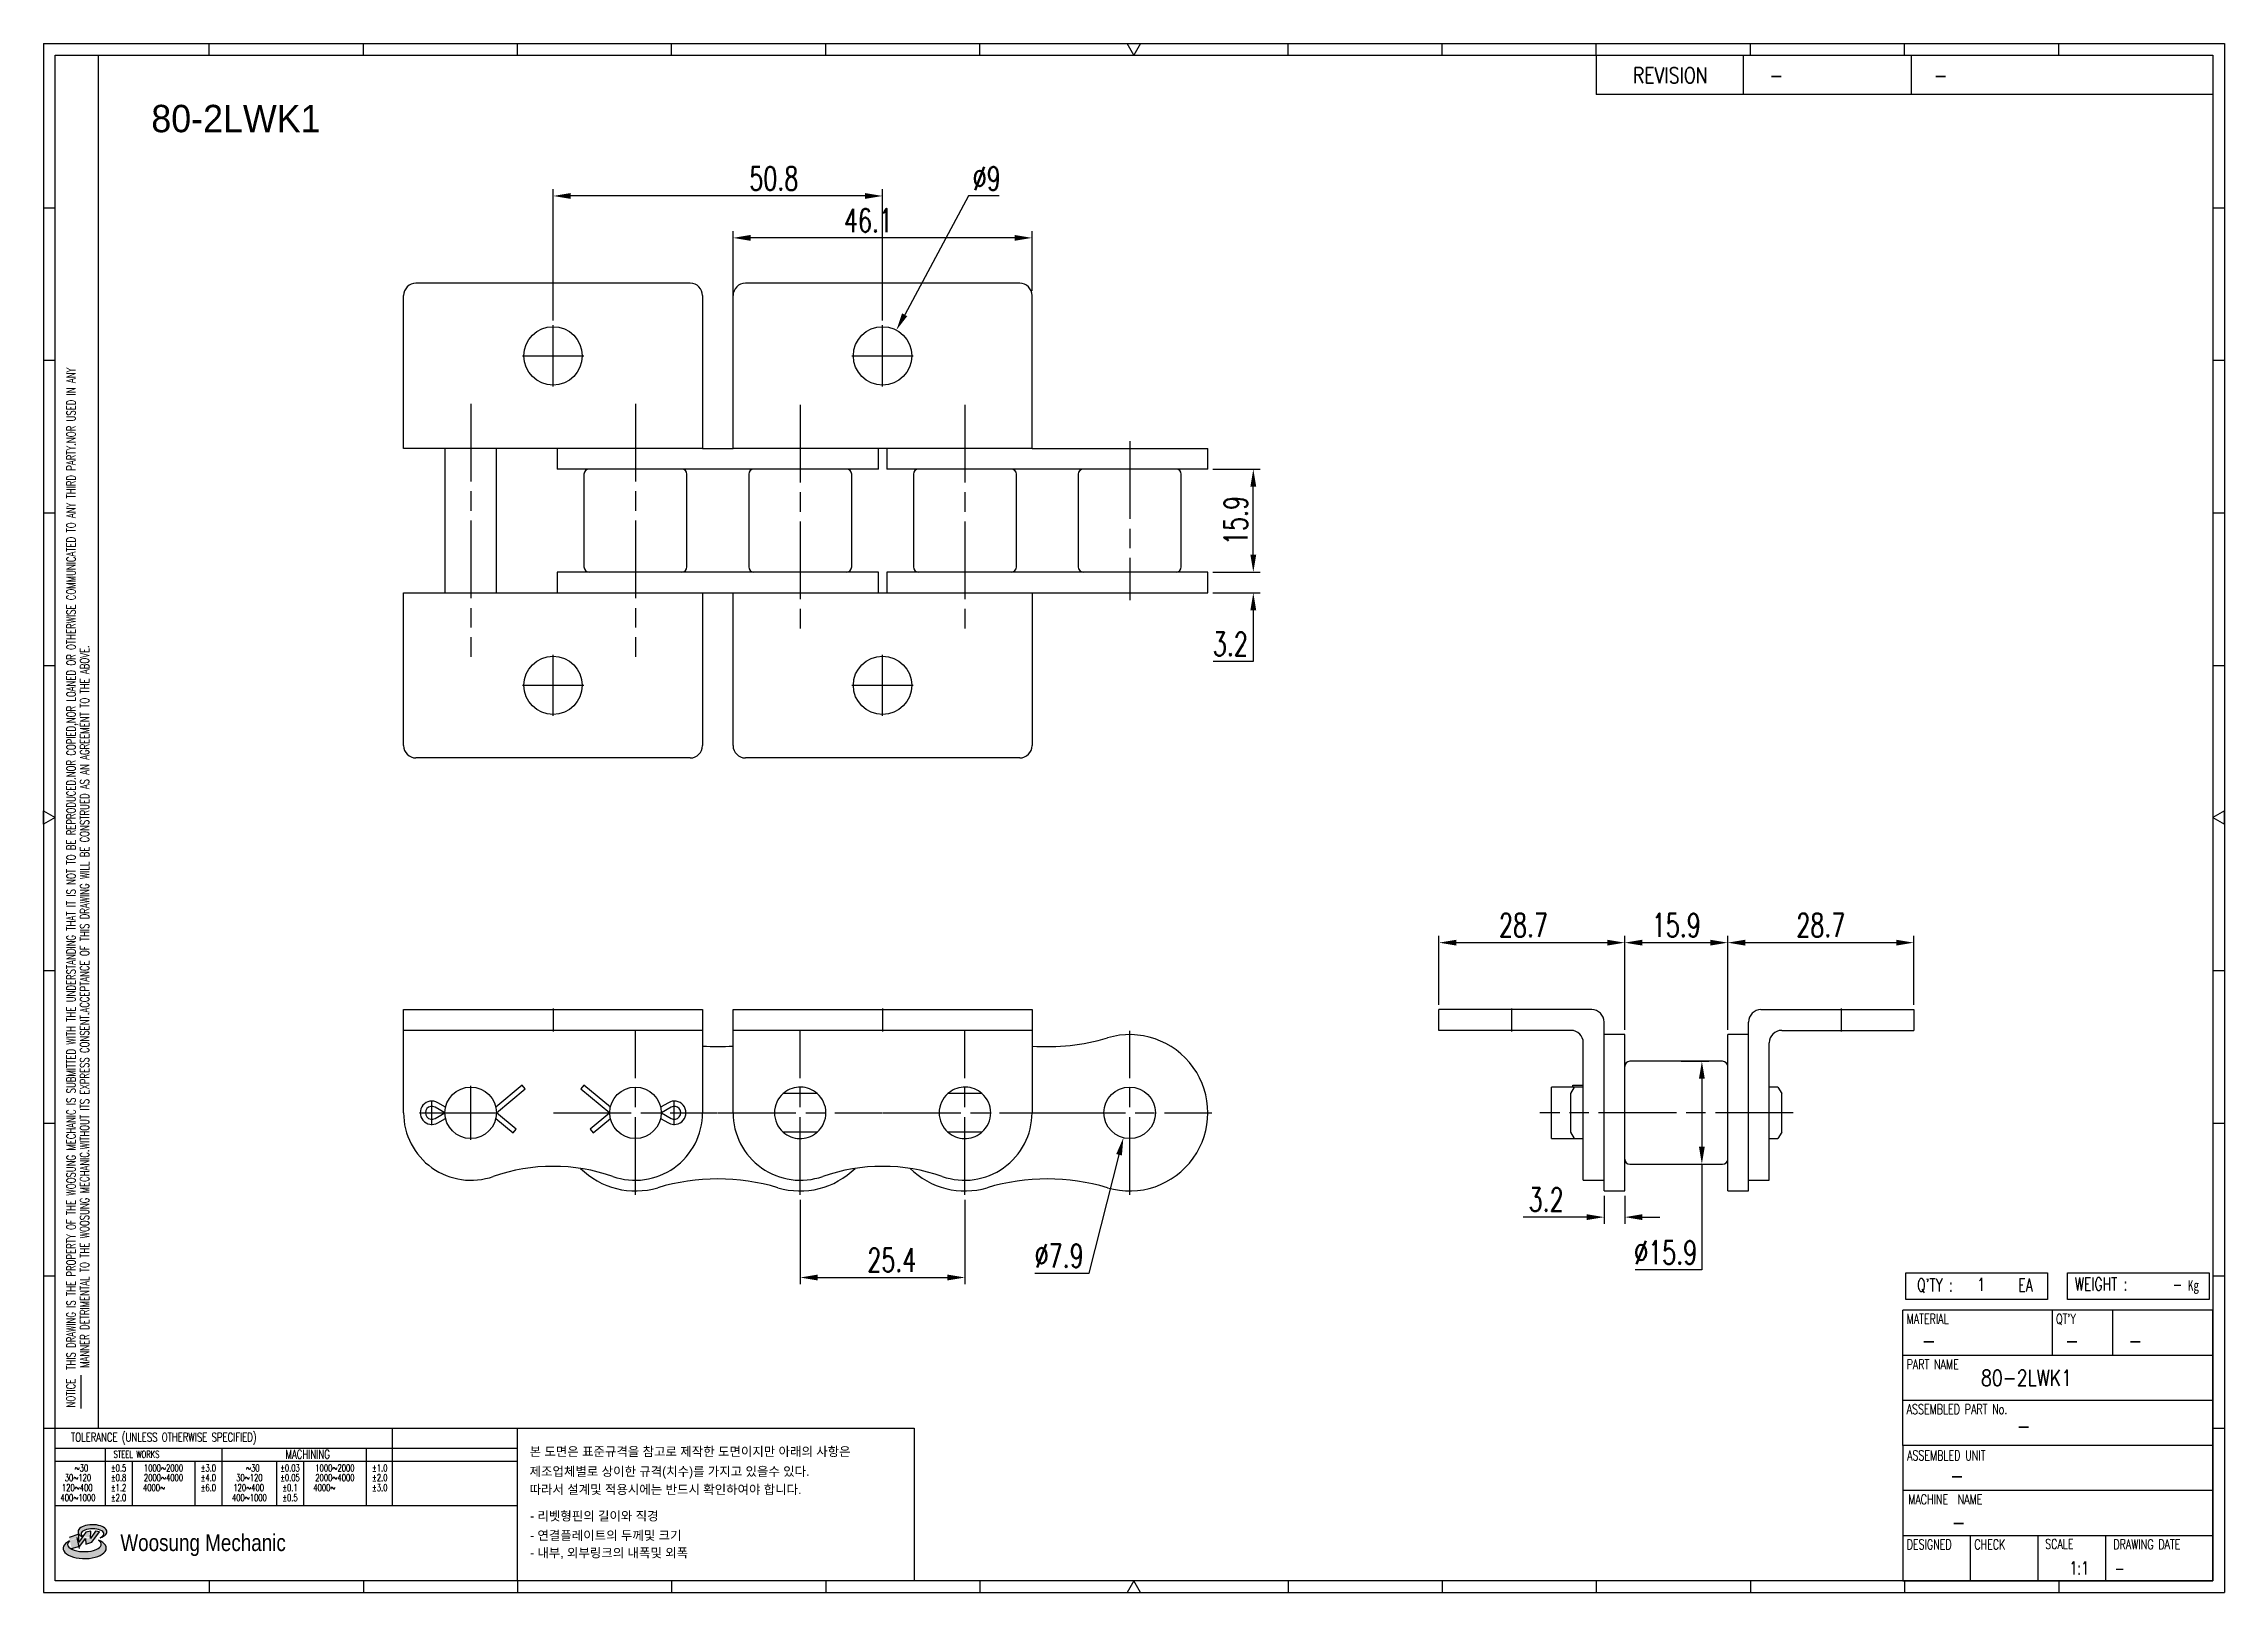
# Model space of a CAD drawing. Header units: millimetres. Extents: x 1209 to 1546, y 59 to 298.
import ezdxf
from ezdxf.enums import TextEntityAlignment as Align

# ---------------------------------------------------------------- set-up
doc = ezdxf.new("R2010")
doc.units = ezdxf.units.MM
doc.linetypes.add('AM_ISO08W050', pattern=[18, 12, -1.5, 3, -1.5])
doc.layers.get('Defpoints').update_dxf_attribs({"color": 80})
doc.layers.add('CL1', color=140, linetype='AM_ISO08W050', lineweight=25)
for name, color, linetype in [('S-DIM', 7, 'Continuous'), ('TITLE', 7, 'Continuous'), ('도면레이아웃', 7, 'Continuous')]:
    doc.layers.add(name, color=color, linetype=linetype)
doc.styles.add('HAN', font='ROMANS.shx', dxfattribs={"width": 0.7, "bigfont": 'whgtxt.shx'})
doc.styles.add('HKD_ST2', font='romans.shx', dxfattribs={"width": 0.7, "height": 4, "bigfont": '@extfont2.shx'})
doc.styles.add('HSG', font='SIMPLEX.shx', dxfattribs={"width": 0.7, "bigfont": 'HSG.shx'})
doc.styles.add('MtXpl_', font='Gulim.ttf')
doc.styles.add('SLDTEXTSTYLE4', font='arial.ttf', dxfattribs={"width": 0.8})
doc.dimstyles.new('AP1.5', dxfattribs={"dimscale": 1.5, "dimtxt": 2.4, "dimasz": 1.8, "dimexe": 0.7, "dimexo": 0.5, "dimgap": 0.6, "dimtad": 1, "dimtoh": 1, "dimdec": 1, "dimrnd": 0.01, "dimzin": 9, "dimdsep": 46, "dimtxsty": 'HSG', "dimcen": 0, "dimclrd": 251, "dimclre": 251, "dimclrt": 60, "dimazin": 2, "dimtp": 1, "dimtm": 1, "dimtfac": 0.5, "dimtdec": 1, "dimtofl": 0, "dimtmove": 0, "dimatfit": 3, "dimfxl": 0, "dimtvp": 1, "dimtolj": 2, "dimlwd": -1, "dimlwe": -1, "dimarcsym": 0})

# ---------------------------------------------------------------- blocks, each defined once
blk = doc.blocks.new('MAST')
at = {"layer": '도면레이아웃'}
h = blk.add_hatch(color=10, dxfattribs=at)
h.paths.add_polyline_path([(1.544, 35.177), (1.554, 34.966), (1.779, 35.034), (2.054, 35.422), (1.908, 35.446), (1.728, 35.167), (1.741, 35.439), (1.547, 35.405), (1.292, 35.041), (1.295, 35.33), (0.943, 35.208), (1.03, 34.8), (1.336, 34.885)])
edge = h.paths.add_edge_path()
edge.add_ellipse((1.795, 35.421), major_axis=(-0.53, 0), ratio=0.487785, start_angle=122.36065, end_angle=403.39574)
edge.add_line((1.411, 35.244), (1.419, 35.261))
edge.add_ellipse((1.798, 35.344), major_axis=(-0.423, 0), ratio=0.444396, start_angle=131.58977, end_angle=386.19408, ccw=False)
edge = h.paths.add_edge_path()
edge.add_ellipse((1.512, 34.815), major_axis=(-0.793, 0), ratio=0.480113, start_angle=314.67633, end_angle=590.85213)
edge.add_ellipse((1.501, 34.958), major_axis=(-0.62, 0), ratio=0.43311, start_angle=331.7024, end_angle=574.42495, ccw=False)
at = {"color": 140}
for p, q in [((0, 90.118), (80.15, 90.118)), ((0, 90.118), (0, 33.191)), ((80.15, 90.118), (80.15, 33.191)), ((57.068, 89.693), (57.068, 88.246)), ((62.47, 89.693), (62.47, 88.246)), ((68.635, 89.693), (68.635, 88.246)), ((79.725, 88.246), (57.068, 88.246)), ((68.449, 43.961), (68.449, 44.936)), ((68.449, 44.936), (73.654, 44.936)), ((73.654, 44.936), (73.654, 43.961)), ((74.39, 43.961), (74.39, 44.936)), ((74.39, 44.936), (79.595, 44.936)), ((79.595, 44.936), (79.595, 43.961)), ((68.336, 38.59), (68.336, 43.563)), ((79.725, 43.563), (68.336, 43.563)), ((73.654, 43.961), (68.449, 43.961)), ((73.827, 43.563), (73.827, 41.905)), ((79.595, 43.961), (74.39, 43.961)), ((76.037, 43.563), (76.037, 41.905)), ((79.725, 38.59), (79.725, 43.563)), ((79.725, 41.905), (68.336, 41.905)), ((79.725, 40.248), (68.336, 40.248)), ((68.336, 38.59), (68.336, 33.616)), ((79.725, 38.59), (68.336, 38.59)), ((79.725, 33.616), (79.725, 38.59)), ((79.725, 36.932), (68.336, 36.932)), ((79.725, 35.274), (68.336, 35.274)), ((70.822, 33.616), (70.822, 35.274)), ((73.309, 33.616), (73.309, 35.274)), ((75.796, 33.616), (75.796, 35.274)), ((0, 33.191), (80.15, 33.191)), ((68.336, 33.616), (79.725, 33.616))]:
    blk.add_line(p, q, dxfattribs=at)
for p, q in [((6.089, 89.693), (6.089, 90.118)), ((11.753, 89.693), (11.753, 90.118)), ((17.418, 89.693), (17.418, 90.118)), ((23.082, 89.693), (23.082, 90.118)), ((28.746, 89.693), (28.746, 90.118)), ((34.411, 89.693), (34.411, 90.118)), ((45.739, 89.693), (45.739, 90.118)), ((51.404, 89.693), (51.404, 90.118)), ((57.068, 89.693), (57.068, 90.118)), ((62.732, 89.693), (62.732, 90.118)), ((68.397, 89.693), (68.397, 90.118)), ((74.061, 89.693), (74.061, 90.118)), ((0, 84.085), (0.425, 84.085)), ((79.725, 84.085), (80.15, 84.085)), ((0, 78.478), (0.425, 78.478)), ((79.725, 78.478), (80.15, 78.478)), ((0, 72.87), (0.425, 72.87)), ((79.725, 72.87), (80.15, 72.87)), ((0, 67.262), (0.425, 67.262)), ((79.725, 67.262), (80.15, 67.262)), ((0, 56.047), (0.425, 56.047)), ((79.725, 56.047), (80.15, 56.047)), ((0, 50.439), (0.425, 50.439)), ((79.725, 50.439), (80.15, 50.439)), ((0, 44.832), (0.425, 44.832)), ((79.725, 44.832), (80.15, 44.832)), ((1.377, 39.947), (1.377, 41.174)), ((0, 39.224), (0.425, 39.224)), ((79.725, 39.224), (80.15, 39.224)), ((6.089, 33.616), (6.089, 33.191)), ((11.753, 33.616), (11.753, 33.191)), ((17.418, 33.616), (17.418, 33.191)), ((23.082, 33.616), (23.082, 33.191)), ((28.746, 33.616), (28.746, 33.191)), ((34.411, 33.616), (34.411, 33.191)), ((45.739, 33.616), (45.739, 33.191)), ((51.404, 33.616), (51.404, 33.191)), ((57.068, 33.616), (57.068, 33.191)), ((62.732, 33.616), (62.732, 33.191)), ((68.397, 33.616), (68.397, 33.191)), ((74.061, 33.616), (74.061, 33.191))]:
    blk.add_line(p, q)
at = {"color": 2}
for p, q in [((2.017, 39.224), (2.017, 89.693)), ((0.425, 39.224), (17.418, 39.224)), ((0.425, 38.487), (17.418, 38.487)), ((2.257, 38.487), (2.257, 36.382)), ((6.557, 38.5), (6.557, 36.382)), ((11.857, 38.487), (11.857, 36.382)), ((12.816, 39.224), (12.816, 36.382)), ((17.418, 33.616), (17.418, 39.224)), ((0.425, 38.012), (17.418, 38.012)), ((3.257, 38.012), (3.257, 36.382)), ((5.557, 38.012), (5.557, 36.382)), ((8.557, 38.012), (8.557, 36.382)), ((9.557, 38.026), (9.557, 36.382)), ((0.425, 36.382), (17.418, 36.382))]:
    blk.add_line(p, q, dxfattribs=at)
for points in [[(40.075, 89.693), (39.83, 90.118), (40.32, 90.118)], [(0.425, 61.679), (0, 61.433), (0, 61.924)], [(79.725, 61.679), (80.15, 61.433), (80.15, 61.924)], [(40.075, 33.616), (39.83, 33.191), (40.32, 33.191)]]:
    blk.add_lwpolyline(points, close=True)
at = {"color": 140}
blk.add_lwpolyline([(0.425, 89.693), (79.725, 89.693), (79.725, 33.616), (0.425, 33.616)], close=True, dxfattribs=at)
at = {"layer": '도면레이아웃'}
for p, q in [((1.295, 35.33), (0.943, 35.208)), ((1.547, 35.405), (1.292, 35.041)), ((1.292, 35.041), (1.295, 35.33)), ((1.741, 35.439), (1.547, 35.405)), ((1.908, 35.446), (1.728, 35.167)), ((1.728, 35.167), (1.741, 35.439)), ((1.779, 35.034), (2.054, 35.422)), ((2.054, 35.422), (1.908, 35.446)), ((1.03, 34.8), (1.336, 34.885)), ((1.224, 35.208), (1.311, 34.8)), ((1.224, 35.208), (1.224, 35.208)), ((1.336, 34.885), (1.544, 35.177)), ((1.419, 35.261), (1.411, 35.244)), ((1.544, 35.177), (1.554, 34.966)), ((1.554, 34.966), (1.779, 35.034))]:
    blk.add_line(p, q, dxfattribs=at)
for centre, major_axis, ratio, start_param, end_param in [((1.795, 35.421), (-0.53, 0), 0.487785, 2.135596, 7.040584), ((1.798, 35.344), (-0.423, 0), 0.444396, 2.296675, 6.740358), ((1.512, 34.815), (-0.793, 0), 0.480113, 5.492138, 10.312315), ((1.501, 34.958), (-0.62, 0), 0.43311, 5.789299, 10.025607)]:
    blk.add_ellipse(centre, major_axis=major_axis, ratio=ratio, start_param=start_param, end_param=end_param, dxfattribs=at)
for s, height, style, width, p in [('REVISION', 0.5806, 'HAN', 0.8, (58.415, 88.664)), ('-', 0.581, 'HAN', 0.8, (63.426, 88.664)), ('-', 0.581, 'HAN', 0.8, (69.468, 88.664)), ("Q'TY : ", 0.4746, 'HKD_ST2', 0.7, (68.857, 44.253)), ('1', 0.475, 'HKD_ST2', 0.7, (71.071, 44.275)), ('EA', 0.4746, 'HKD_ST2', 0.7, (72.578, 44.253)), ('WEIGHT : ', 0.4746, 'HKD_ST2', 0.7, (74.65, 44.286)), ('-', 0.581, 'HAN', 0.8, (69.029, 42.157)), ('-', 0.581, 'HAN', 0.8, (74.289, 42.157)), ('-', 0.581, 'HAN', 0.8, (76.623, 42.157)), ('-', 0.581, 'HAN', 0.8, (72.515, 39.013)), ('-', 0.581, 'HAN', 0.8, (70.067, 37.189)), ('-', 0.581, 'HAN', 0.8, (70.126, 35.48)), ('1:1', 0.4746, 'HKD_ST2', 0.7, (74.458, 33.848)), ('-', 0.475, 'HKD_ST2', 0.7, (76.112, 33.837))]:
    blk.add_text(s, height=height, dxfattribs=dict(style=style, width=width)).set_placement(p)
at = {"color": 6, "style": 'HKD_ST2', "width": 0.7}
for s, p in [(' THIS DRAWING IS THE PROPERTY OF THE WOOSUNG MECHANIC IS SUBMITTED WITH THE UNDERSTANDING THAT IT IS NOT TO BE REPRODUCED.NOR COPIED,NOR LOANED OR OTHERWISE COMMUNICATED TO ANY THIRD PARTY.NOR USED IN ANY', (1.173, 41.217)), ('MANNER DETRIMENTAL TO THE WOOSUNG MECHANIC.WITHOUT ITS EXPRESS CONSENT.ACCEPTANCE OF THIS DRAWING WILL BE CONSTRUED AS AN AGREEMENT TO THE ABOVE.', (1.672, 41.447))]:
    blk.add_text(s, height=0.326266, rotation=90, dxfattribs=at).set_placement(p)
at = {"style": 'HKD_ST2', "width": 0.7}
blk.add_text('-', height=0.475, dxfattribs=at).set_placement((78.613, 44.286), align=Align.RIGHT)
at = {"color": 254, "style": 'HKD_ST2', "width": 0.7}
for s, height, p in [('MATERIAL', 0.3651, (68.474, 43.425)), ("QT'Y", 0.3651, (73.965, 43.425)), ('PART NAME', 0.3651, (68.474, 41.756)), ('ASSEMBLED PART No.', 0.36511, (68.474, 40.109)), ('ASSEMBLED UNIT', 0.36511, (68.49, 38.408)), ('MACHINE  NAME', 0.36511, (68.532, 36.794)), ('DESIGNED', 0.3651, (68.474, 35.136)), ('CHECK', 0.3651, (70.961, 35.136)), ('SCALE', 0.3651, (73.566, 35.153)), ('DRAWING DATE', 0.36511, (76.071, 35.141))]:
    blk.add_text(s, height=height, dxfattribs=at).set_placement(p, align=Align.TOP_LEFT)
at = {"style": 'HKD_ST2', "width": 0.7}
blk.add_text('NOTICE', height=0.3263, rotation=90, dxfattribs=at).set_placement((1.163, 39.988))
blk.add_text('TOLERANCE (UNLESS OTHERWISE SPECIFIED)', height=0.32627, dxfattribs=at).set_placement((4.417, 38.896), align=Align.MIDDLE_CENTER)
at = {"color": 4, "style": 'HKD_ST2', "width": 0.7}
for s, height, p in [('%%12630', 0.261, (1.389, 37.762)), ('1000%%1262000', 0.26101, (4.407, 37.762)), ('%%12630', 0.261, (7.689, 37.762)), ('1000%%1262000', 0.26101, (10.707, 37.762)), ('120%%126400', 0.26101, (1.237, 37.045)), ('30%%126120', 0.261, (1.263, 37.411)), ('4000%%126', 0.261, (4.061, 37.045)), ('2000%%1264000', 0.26101, (4.407, 37.411)), ('120%%126400', 0.26101, (7.537, 37.045)), ('30%%126120', 0.261, (7.563, 37.411)), ('4000%%126', 0.261, (10.321, 37.045)), ('2000%%1264000', 0.26101, (10.707, 37.411)), ('400%%1261000', 0.26101, (1.263, 36.67)), ('400%%1261000', 0.26101, (7.563, 36.67))]:
    blk.add_text(s, height=height, dxfattribs=at).set_placement(p, align=Align.MIDDLE_CENTER)
for s, height, p in [('%%P0.5', 0.261, (2.757, 37.762)), ('STEEL WORKS', 0.26101, (3.416, 38.268)), ('%%P3.0', 0.261, (6.057, 37.762)), ('%%P0.03', 0.261, (9.057, 37.762)), ('MACHINING', 0.3263, (9.707, 38.27)), ('%%P1.0', 0.261, (12.357, 37.762)), ('%%P0.8', 0.261, (2.757, 37.411)), ('%%P1.2', 0.261, (2.757, 37.045)), ('%%P4.0', 0.261, (6.057, 37.411)), ('%%P6.0', 0.261, (6.057, 37.045)), ('%%P0.05', 0.261, (9.057, 37.411)), ('%%P0.1', 0.261, (9.057, 37.045)), ('%%P2.0', 0.261, (12.357, 37.411)), ('%%P3.0', 0.261, (12.357, 37.045)), ('%%P2.0', 0.261, (2.757, 36.67)), ('%%P0.5', 0.261, (9.057, 36.67))]:
    blk.add_text(s, height=height, dxfattribs=at).set_placement(p, align=Align.MIDDLE)
at = {"color": 1, "style": 'SLDTEXTSTYLE4', "width": 0.8}
blk.add_text('Woosung Mechanic', height=0.61957, dxfattribs=at).set_placement((2.822, 34.711))
at = {"layer": 'TITLE', "width": 0.8}
blk.add_text('Kg', height=0.3789, dxfattribs=at).set_placement((78.807, 44.286))
blk = doc.blocks.new('*D2')
at = {"layer": 'Defpoints', "color": 0, "transparency": 16777216}
for p in [(1388.98, 216.08), (1395.99, 216.08), (1388.98, 212.88)]:
    blk.add_point(p, dxfattribs=at)
at = {"layer": 'S-DIM', "color": 251, "linetype": 'ByBlock', "transparency": 16777216}
for p, q in [((1395.99, 218.78), (1395.99, 221.48)), ((1389.73, 216.08), (1397.04, 216.08)), ((1389.73, 212.88), (1397.04, 212.88)), ((1395.99, 210.18), (1395.99, 202.29)), ((1395.99, 202.29), (1389.81, 202.29))]:
    blk.add_line(p, q, dxfattribs=at)
at = {"layer": 'S-DIM', "color": 251, "transparency": 16777216}
for points in [[(1395.54, 218.78), (1396.44, 218.78), (1395.99, 216.08)], [(1395.54, 210.18), (1396.44, 210.18), (1395.99, 212.88)]]:
    blk.add_solid(points, dxfattribs=at)
at = {"layer": 'S-DIM', "color": 60, "transparency": 16777216, "insert": (1392.45, 204.99), "char_height": 3.6, "attachment_point": 5, "style": 'HSG'}
blk.add_mtext('\\A2;3.2', dxfattribs=at)
blk = doc.blocks.new('*D3')
at = {"layer": 'Defpoints', "color": 0, "transparency": 16777216}
for p in [(1388.98, 231.96), (1395.99, 231.96), (1388.98, 216.08)]:
    blk.add_point(p, dxfattribs=at)
at = {"layer": 'S-DIM', "color": 251, "linetype": 'ByBlock', "transparency": 16777216}
for p, q in [((1389.73, 231.96), (1397.04, 231.96)), ((1395.99, 218.78), (1395.99, 229.26)), ((1389.73, 216.08), (1397.04, 216.08))]:
    blk.add_line(p, q, dxfattribs=at)
at = {"layer": 'S-DIM', "color": 251, "transparency": 16777216}
for points in [[(1395.54, 229.26), (1396.44, 229.26), (1395.99, 231.96)], [(1395.54, 218.78), (1396.44, 218.78), (1395.99, 216.08)]]:
    blk.add_solid(points, dxfattribs=at)
at = {"layer": 'S-DIM', "color": 60, "transparency": 16777216, "insert": (1393.29, 224.02), "char_height": 3.6, "attachment_point": 5, "rotation": 90, "style": 'HSG'}
blk.add_mtext('\\A2;15.9', dxfattribs=at)
blk = doc.blocks.new('*D4')
at = {"layer": 'Defpoints', "color": 0, "transparency": 16777216}
for p in [(1315.78, 267.61), (1315.78, 256.57), (1361.88, 258.71)]:
    blk.add_point(p, dxfattribs=at)
at = {"layer": 'S-DIM', "color": 251, "linetype": 'ByBlock', "transparency": 16777216}
for p, q in [((1315.78, 257.32), (1315.78, 268.66)), ((1359.18, 267.61), (1318.48, 267.61)), ((1361.88, 259.46), (1361.88, 268.66))]:
    blk.add_line(p, q, dxfattribs=at)
at = {"layer": 'S-DIM', "color": 251, "transparency": 16777216}
for points in [[(1318.48, 268.06), (1318.48, 267.16), (1315.78, 267.61)], [(1359.18, 268.06), (1359.18, 267.16), (1361.88, 267.61)]]:
    blk.add_solid(points, dxfattribs=at)
at = {"layer": 'S-DIM', "color": 60, "transparency": 16777216, "insert": (1336.65, 270.31), "char_height": 3.6, "attachment_point": 5, "style": 'HSG'}
blk.add_mtext('\\A2;46.1', dxfattribs=at)
blk = doc.blocks.new('*D5')
at = {"layer": 'Defpoints', "color": 0, "transparency": 16777216}
for p in [(1288.03, 274.07), (1288.03, 254.14), (1338.83, 254.14)]:
    blk.add_point(p, dxfattribs=at)
at = {"layer": 'S-DIM', "color": 251, "linetype": 'ByBlock', "transparency": 16777216}
for p, q in [((1288.03, 254.89), (1288.03, 275.12)), ((1336.13, 274.07), (1290.73, 274.07)), ((1338.83, 254.89), (1338.83, 275.12))]:
    blk.add_line(p, q, dxfattribs=at)
at = {"layer": 'S-DIM', "color": 251, "transparency": 16777216}
for points in [[(1290.73, 274.52), (1290.73, 273.62), (1288.03, 274.07)], [(1336.13, 274.52), (1336.13, 273.62), (1338.83, 274.07)]]:
    blk.add_solid(points, dxfattribs=at)
at = {"layer": 'S-DIM', "color": 60, "transparency": 16777216, "insert": (1322.06, 276.77), "char_height": 3.6, "attachment_point": 5, "style": 'HSG'}
blk.add_mtext('\\A2;50.8', dxfattribs=at)
blk = doc.blocks.new('*D6')
at = {"layer": 'Defpoints', "color": 0, "transparency": 16777216}
for p in [(1340.96, 253.38), (1336.7, 245.45)]:
    blk.add_point(p, dxfattribs=at)
at = {"layer": 'S-DIM', "color": 251, "linetype": 'ByBlock', "transparency": 16777216}
for p, q in [((1352.07, 274.07), (1342.24, 255.76)), ((1356.81, 274.07), (1352.07, 274.07))]:
    blk.add_line(p, q, dxfattribs=at)
at = {"layer": 'S-DIM', "color": 251, "transparency": 16777216}
blk.add_solid([(1341.84, 255.97), (1342.64, 255.55), (1340.96, 253.38)], dxfattribs=at)
at = {"layer": 'S-DIM', "color": 60, "transparency": 16777216, "insert": (1354.89, 276.77), "char_height": 3.6, "attachment_point": 5, "style": 'HSG'}
blk.add_mtext('\\A2;∅9', dxfattribs=at)
blk = doc.blocks.new('*D7')
at = {"layer": 'Defpoints', "color": 0, "transparency": 16777216}
for p in [(1326.13, 120.05), (1351.53, 120.05), (1351.53, 107.31)]:
    blk.add_point(p, dxfattribs=at)
at = {"layer": 'S-DIM', "color": 251, "linetype": 'ByBlock', "transparency": 16777216}
for p, q in [((1326.13, 119.3), (1326.13, 106.26)), ((1351.53, 119.3), (1351.53, 106.26)), ((1328.83, 107.31), (1348.83, 107.31))]:
    blk.add_line(p, q, dxfattribs=at)
at = {"layer": 'S-DIM', "color": 251, "transparency": 16777216}
for points in [[(1328.83, 107.76), (1328.83, 106.86), (1326.13, 107.31)], [(1348.83, 107.76), (1348.83, 106.86), (1351.53, 107.31)]]:
    blk.add_solid(points, dxfattribs=at)
at = {"layer": 'S-DIM', "color": 60, "transparency": 16777216, "insert": (1340.25, 110.01), "char_height": 3.6, "attachment_point": 5, "style": 'HSG'}
blk.add_mtext('\\A2;25.4', dxfattribs=at)
blk = doc.blocks.new('*D8')
at = {"layer": 'Defpoints', "color": 0, "transparency": 16777216}
for p in [(1377.91, 136.55), (1375.96, 128.86)]:
    blk.add_point(p, dxfattribs=at)
at = {"layer": 'S-DIM', "color": 251, "linetype": 'ByBlock', "transparency": 16777216}
for p, q in [((1370.67, 107.97), (1375.3, 126.24)), ((1362.33, 107.97), (1370.67, 107.97))]:
    blk.add_line(p, q, dxfattribs=at)
at = {"layer": 'S-DIM', "color": 251, "transparency": 16777216}
blk.add_solid([(1374.86, 126.35), (1375.73, 126.13), (1375.96, 128.86)], dxfattribs=at)
at = {"layer": 'S-DIM', "color": 60, "transparency": 16777216, "insert": (1366.05, 110.67), "char_height": 3.6, "attachment_point": 5, "style": 'HSG'}
blk.add_mtext('\\A2;∅7.9', dxfattribs=at)
blk = doc.blocks.new('*D9')
at = {"layer": 'Defpoints', "color": 0, "transparency": 16777216}
for p in [(1453.27, 158.94), (1424.61, 148.61), (1453.27, 144.76)]:
    blk.add_point(p, dxfattribs=at)
at = {"layer": 'S-DIM', "color": 251, "linetype": 'ByBlock', "transparency": 16777216}
for p, q in [((1424.61, 149.36), (1424.61, 159.99)), ((1427.31, 158.94), (1450.57, 158.94)), ((1453.27, 145.51), (1453.27, 159.99))]:
    blk.add_line(p, q, dxfattribs=at)
at = {"layer": 'S-DIM', "color": 251, "transparency": 16777216}
for points in [[(1427.31, 159.39), (1427.31, 158.49), (1424.61, 158.94)], [(1450.57, 159.39), (1450.57, 158.49), (1453.27, 158.94)]]:
    blk.add_solid(points, dxfattribs=at)
at = {"layer": 'S-DIM', "color": 60, "transparency": 16777216, "insert": (1437.65, 161.64), "char_height": 3.6, "attachment_point": 5, "style": 'HSG'}
blk.add_mtext('\\A2;28.7', dxfattribs=at)
blk = doc.blocks.new('*D10')
at = {"layer": 'Defpoints', "color": 0, "transparency": 16777216}
for p in [(1469.15, 158.94), (1453.27, 144.76), (1469.15, 144.76)]:
    blk.add_point(p, dxfattribs=at)
at = {"layer": 'S-DIM', "color": 251, "linetype": 'ByBlock', "transparency": 16777216}
for p, q in [((1453.27, 145.51), (1453.27, 159.99)), ((1455.97, 158.94), (1466.45, 158.94)), ((1469.15, 145.51), (1469.15, 159.99))]:
    blk.add_line(p, q, dxfattribs=at)
at = {"layer": 'S-DIM', "color": 251, "transparency": 16777216}
for points in [[(1455.97, 159.39), (1455.97, 158.49), (1453.27, 158.94)], [(1466.45, 159.39), (1466.45, 158.49), (1469.15, 158.94)]]:
    blk.add_solid(points, dxfattribs=at)
at = {"layer": 'S-DIM', "color": 60, "transparency": 16777216, "insert": (1461.21, 161.64), "char_height": 3.6, "attachment_point": 5, "style": 'HSG'}
blk.add_mtext('\\A2;15.9', dxfattribs=at)
blk = doc.blocks.new('*D11')
at = {"layer": 'Defpoints', "color": 0, "transparency": 16777216}
for p in [(1497.81, 158.94), (1497.81, 148.61), (1469.15, 144.76)]:
    blk.add_point(p, dxfattribs=at)
at = {"layer": 'S-DIM', "color": 251, "linetype": 'ByBlock', "transparency": 16777216}
for p, q in [((1469.15, 145.51), (1469.15, 159.99)), ((1471.85, 158.94), (1495.11, 158.94)), ((1497.81, 149.36), (1497.81, 159.99))]:
    blk.add_line(p, q, dxfattribs=at)
at = {"layer": 'S-DIM', "color": 251, "transparency": 16777216}
for points in [[(1471.85, 159.39), (1471.85, 158.49), (1469.15, 158.94)], [(1495.11, 159.39), (1495.11, 158.49), (1497.81, 158.94)]]:
    blk.add_solid(points, dxfattribs=at)
at = {"layer": 'S-DIM', "color": 60, "transparency": 16777216, "insert": (1483.48, 161.64), "char_height": 3.6, "attachment_point": 5, "style": 'HSG'}
blk.add_mtext('\\A2;28.7', dxfattribs=at)
blk = doc.blocks.new('*D12')
at = {"layer": 'Defpoints', "color": 0, "transparency": 16777216}
for p in [(1450.07, 120.66), (1453.27, 120.66), (1450.07, 116.62)]:
    blk.add_point(p, dxfattribs=at)
at = {"layer": 'S-DIM', "color": 251, "linetype": 'ByBlock', "transparency": 16777216}
for p, q in [((1450.07, 119.91), (1450.07, 115.57)), ((1453.27, 119.91), (1453.27, 115.57)), ((1447.37, 116.62), (1437.59, 116.62)), ((1455.97, 116.62), (1458.67, 116.62))]:
    blk.add_line(p, q, dxfattribs=at)
at = {"layer": 'S-DIM', "color": 251, "transparency": 16777216}
for points in [[(1447.37, 117.07), (1447.37, 116.17), (1450.07, 116.62)], [(1455.97, 117.07), (1455.97, 116.17), (1453.27, 116.62)]]:
    blk.add_solid(points, dxfattribs=at)
at = {"layer": 'S-DIM', "color": 60, "transparency": 16777216, "insert": (1441.13, 119.32), "char_height": 3.6, "attachment_point": 5, "style": 'HSG'}
blk.add_mtext('\\A2;3.2', dxfattribs=at)
blk = doc.blocks.new('*D13')
at = {"layer": 'Defpoints', "color": 0, "transparency": 16777216}
for p in [(1461.21, 140.65), (1461.21, 124.77), (1465.15, 124.77)]:
    blk.add_point(p, dxfattribs=at)
at = {"layer": 'S-DIM', "color": 251, "linetype": 'ByBlock', "transparency": 16777216}
for p, q in [((1461.96, 140.65), (1466.2, 140.65)), ((1465.15, 137.95), (1465.15, 127.47)), ((1461.96, 124.77), (1466.2, 124.77)), ((1465.15, 124.77), (1465.15, 108.47)), ((1465.15, 108.47), (1454.89, 108.47))]:
    blk.add_line(p, q, dxfattribs=at)
at = {"layer": 'S-DIM', "color": 251, "transparency": 16777216}
for points in [[(1464.7, 137.95), (1465.6, 137.95), (1465.15, 140.65)], [(1464.7, 127.47), (1465.6, 127.47), (1465.15, 124.77)]]:
    blk.add_solid(points, dxfattribs=at)
at = {"layer": 'S-DIM', "color": 60, "transparency": 16777216, "insert": (1459.57, 111.17), "char_height": 3.6, "attachment_point": 5, "style": 'HSG'}
blk.add_mtext('\\A2;%%c15.9', dxfattribs=at)

msp = doc.modelspace()

# ---------------------------------------------------------------- linework, layer by layer
for p, q in [((1309.17, 260.62), (1266.89, 260.62)), ((1359.97, 260.62), (1317.69, 260.62)), ((1264.98, 235.16), (1264.98, 258.71)), ((1311.08, 258.71), (1311.08, 235.16)), ((1315.78, 235.16), (1315.78, 258.71)), ((1361.88, 235.16), (1361.88, 258.71)), ((1311.08, 235.16), (1264.98, 235.16)), ((1271.36, 235.16), (1271.36, 212.88)), ((1279.3, 212.88), (1279.3, 235.16)), ((1288.68, 235.16), (1288.68, 231.96)), ((1311.08, 235.16), (1315.78, 235.16)), ((1361.88, 235.16), (1315.78, 235.16)), ((1338.18, 231.96), (1338.18, 235.16)), ((1339.48, 235.16), (1339.48, 231.96)), ((1361.88, 235.16), (1388.98, 235.16)), ((1388.98, 231.96), (1388.98, 235.16)), ((1338.18, 231.96), (1288.68, 231.96)), ((1292.79, 231.16), (1292.79, 216.87)), ((1308.67, 216.87), (1308.67, 231.16)), ((1318.19, 231.16), (1318.19, 216.87)), ((1334.07, 216.87), (1334.07, 231.16)), ((1388.98, 231.96), (1339.48, 231.96)), ((1343.59, 231.16), (1343.59, 216.87)), ((1359.47, 216.87), (1359.47, 231.16)), ((1368.99, 231.16), (1368.99, 216.87)), ((1384.87, 216.87), (1384.87, 231.16)), ((1288.68, 216.08), (1288.68, 212.88)), ((1338.18, 216.08), (1288.68, 216.08)), ((1338.18, 212.88), (1338.18, 216.08)), ((1339.48, 216.08), (1339.48, 212.88)), ((1388.98, 216.08), (1339.48, 216.08)), ((1388.98, 212.88), (1388.98, 216.08)), ((1264.98, 189.33), (1264.98, 212.88)), ((1264.98, 212.88), (1311.08, 212.88)), ((1311.08, 212.88), (1315.78, 212.88)), ((1311.08, 212.88), (1311.08, 189.33)), ((1315.78, 189.33), (1315.78, 212.88)), ((1315.78, 212.88), (1361.88, 212.88)), ((1361.88, 212.88), (1388.98, 212.88)), ((1361.88, 212.88), (1361.88, 189.33)), ((1309.17, 187.42), (1266.89, 187.42)), ((1359.97, 187.42), (1317.69, 187.42)), ((1264.98, 132.71), (1264.98, 148.61)), ((1264.98, 148.61), (1311.08, 148.61)), ((1311.08, 148.61), (1311.08, 132.71)), ((1315.78, 132.71), (1315.78, 148.61)), ((1315.78, 148.61), (1361.88, 148.61)), ((1361.88, 148.61), (1361.88, 132.71)), ((1448.16, 148.61), (1424.61, 148.61)), ((1424.61, 145.41), (1424.61, 148.61)), ((1474.26, 148.61), (1497.81, 148.61)), ((1497.81, 148.61), (1497.81, 145.41)), ((1311.08, 145.41), (1264.98, 145.41)), ((1361.88, 145.41), (1315.78, 145.41)), ((1444.96, 145.41), (1424.61, 145.41)), ((1450.07, 144.76), (1450.07, 146.7)), ((1453.27, 144.76), (1450.07, 144.76)), ((1450.07, 120.66), (1450.07, 144.76)), ((1453.27, 120.66), (1453.27, 144.76)), ((1472.35, 144.76), (1469.15, 144.76)), ((1469.15, 120.66), (1469.15, 144.76)), ((1472.35, 144.76), (1472.35, 146.7)), ((1472.35, 120.66), (1472.35, 144.76)), ((1477.46, 145.41), (1497.81, 145.41)), ((1446.87, 122.31), (1446.87, 143.5)), ((1475.55, 122.31), (1475.55, 143.5)), ((1468.35, 140.65), (1454.06, 140.65)), ((1283.27, 136.97), (1279.21, 133.56)), ((1279.3, 132.71), (1283.73, 136.42)), ((1283.73, 136.42), (1283.27, 136.97)), ((1292.79, 136.97), (1292.33, 136.42)), ((1292.33, 136.42), (1296.76, 132.71)), ((1296.86, 133.56), (1292.79, 136.97)), ((1323.66, 135.81), (1323.51, 135.68)), ((1328.76, 135.68), (1323.51, 135.68)), ((1323.94, 136.01), (1323.66, 135.81)), ((1324.23, 136.19), (1323.94, 136.01)), ((1324.54, 136.34), (1324.23, 136.19)), ((1324.87, 136.47), (1324.54, 136.34)), ((1325.2, 136.56), (1324.87, 136.47)), ((1325.54, 136.63), (1325.2, 136.56)), ((1325.88, 136.67), (1325.54, 136.63)), ((1326.23, 136.67), (1325.88, 136.67)), ((1326.58, 136.65), (1326.23, 136.67)), ((1326.92, 136.6), (1326.58, 136.65)), ((1327.26, 136.51), (1326.92, 136.6)), ((1327.58, 136.4), (1327.26, 136.51)), ((1327.9, 136.26), (1327.58, 136.4)), ((1328.2, 136.09), (1327.9, 136.26)), ((1328.49, 135.9), (1328.2, 136.09)), ((1328.76, 135.68), (1328.49, 135.9)), ((1349.06, 135.81), (1348.91, 135.68)), ((1354.16, 135.68), (1348.91, 135.68)), ((1349.34, 136.01), (1349.06, 135.81)), ((1349.63, 136.19), (1349.34, 136.01)), ((1349.94, 136.34), (1349.63, 136.19)), ((1350.27, 136.47), (1349.94, 136.34)), ((1350.6, 136.56), (1350.27, 136.47)), ((1350.94, 136.63), (1350.6, 136.56)), ((1351.28, 136.67), (1350.94, 136.63)), ((1351.63, 136.67), (1351.28, 136.67)), ((1351.98, 136.65), (1351.63, 136.67)), ((1352.32, 136.6), (1351.98, 136.65)), ((1352.66, 136.51), (1352.32, 136.6)), ((1352.98, 136.4), (1352.66, 136.51)), ((1353.3, 136.26), (1352.98, 136.4)), ((1353.6, 136.09), (1353.3, 136.26)), ((1353.89, 135.9), (1353.6, 136.09)), ((1354.16, 135.68), (1353.89, 135.9)), ((1441.96, 128.74), (1441.96, 136.68)), ((1445.53, 136.68), (1441.96, 136.68)), ((1444.96, 135.68), (1445.53, 136.68)), ((1444.96, 129.73), (1444.96, 135.68)), ((1445.27, 136.97), (1446.87, 136.97)), ((1445.27, 136.68), (1445.27, 136.97)), ((1446.87, 136.68), (1445.53, 136.68)), ((1476.88, 136.68), (1475.55, 136.68)), ((1476.88, 136.68), (1477.46, 135.68)), ((1477.46, 129.73), (1477.46, 135.68)), ((1271.34, 132.71), (1269.84, 133.57)), ((1269.84, 131.84), (1271.34, 132.71)), ((1271.46, 133.56), (1270.24, 134.26)), ((1270.24, 131.15), (1271.46, 131.85)), ((1279.21, 131.85), (1281.88, 129.61)), ((1282.34, 130.16), (1279.3, 132.71)), ((1296.76, 132.71), (1293.73, 130.16)), ((1294.19, 129.61), (1296.86, 131.85)), ((1305.82, 134.26), (1304.61, 133.56)), ((1304.61, 131.85), (1305.82, 131.15)), ((1306.22, 133.57), (1304.73, 132.71)), ((1304.73, 132.71), (1306.22, 131.84)), ((1281.88, 129.61), (1282.34, 130.16)), ((1293.73, 130.16), (1294.19, 129.61)), ((1323.51, 129.73), (1323.78, 129.51)), ((1328.76, 129.73), (1323.51, 129.73)), ((1323.78, 129.51), (1324.06, 129.32)), ((1324.06, 129.32), (1324.37, 129.15)), ((1324.37, 129.15), (1324.68, 129.01)), ((1324.68, 129.01), (1325.01, 128.9)), ((1325.01, 128.9), (1325.35, 128.81)), ((1325.35, 128.81), (1325.69, 128.76)), ((1325.69, 128.76), (1326.04, 128.74)), ((1326.04, 128.74), (1326.38, 128.74)), ((1326.38, 128.74), (1326.73, 128.78)), ((1326.73, 128.78), (1327.07, 128.85)), ((1327.07, 128.85), (1327.4, 128.94)), ((1327.4, 128.94), (1327.72, 129.07)), ((1327.72, 129.07), (1328.03, 129.22)), ((1328.03, 129.22), (1328.33, 129.4)), ((1328.33, 129.4), (1328.61, 129.6)), ((1328.61, 129.6), (1328.76, 129.73)), ((1348.91, 129.73), (1349.18, 129.51)), ((1354.16, 129.73), (1348.91, 129.73)), ((1349.18, 129.51), (1349.46, 129.32)), ((1349.46, 129.32), (1349.77, 129.15)), ((1349.77, 129.15), (1350.08, 129.01)), ((1350.08, 129.01), (1350.41, 128.9)), ((1350.41, 128.9), (1350.75, 128.81)), ((1350.75, 128.81), (1351.09, 128.76)), ((1351.09, 128.76), (1351.44, 128.74)), ((1351.44, 128.74), (1351.78, 128.74)), ((1351.78, 128.74), (1352.13, 128.78)), ((1352.13, 128.78), (1352.47, 128.85)), ((1352.47, 128.85), (1352.8, 128.94)), ((1352.8, 128.94), (1353.12, 129.07)), ((1353.12, 129.07), (1353.43, 129.22)), ((1353.43, 129.22), (1353.73, 129.4)), ((1353.73, 129.4), (1354.01, 129.6)), ((1354.01, 129.6), (1354.16, 129.73)), ((1441.96, 128.74), (1445.53, 128.74)), ((1445.53, 128.74), (1444.96, 129.73)), ((1445.53, 128.74), (1446.87, 128.74)), ((1475.55, 128.74), (1476.88, 128.74)), ((1477.46, 129.73), (1476.88, 128.74)), ((1454.06, 124.77), (1468.35, 124.77)), ((1446.87, 122.31), (1450.07, 122.31)), ((1472.35, 122.31), (1475.55, 122.31)), ((1450.07, 120.66), (1453.27, 120.66)), ((1469.15, 120.66), (1472.35, 120.66))]:
    msp.add_line(p, q)
at = {"color": 140}
msp.add_lwpolyline([(1282.55, 84.07), (1343.71, 84.07), (1343.71, 60.54), (1282.55, 60.54)], close=True, dxfattribs=at)
for centre, radius in [((1288.03, 249.42), 4.5), ((1338.83, 249.42), 4.5), ((1288.03, 198.62), 4.5), ((1338.83, 198.62), 4.5), ((1275.33, 132.71), 3.97), ((1300.73, 132.71), 3.97), ((1376.93, 132.71), 3.97)]:
    msp.add_circle(centre, radius)
for centre, radius, start, end in [((1266.89, 258.71), 1.91, 90, 180), ((1309.17, 258.71), 1.91, 0, 90), ((1317.69, 258.71), 1.91, 90, 180), ((1359.97, 258.71), 1.91, 0, 90), ((1293.59, 231.16), 0.794, 90, 180), ((1307.88, 231.16), 0.794, 0, 90), ((1318.99, 231.16), 0.794, 90, 180), ((1333.28, 231.16), 0.794, 0, 90), ((1344.39, 231.16), 0.794, 90, 180), ((1358.68, 231.16), 0.794, 0, 90), ((1369.79, 231.16), 0.794, 90, 180), ((1384.08, 231.16), 0.794, 0, 90), ((1293.59, 216.87), 0.794, 180, 270), ((1307.88, 216.87), 0.794, 270, 360), ((1318.99, 216.87), 0.794, 180, 270), ((1333.28, 216.87), 0.794, 270, 360), ((1344.39, 216.87), 0.794, 180, 270), ((1358.68, 216.87), 0.794, 270, 360), ((1369.79, 216.87), 0.794, 180, 270), ((1384.08, 216.87), 0.794, 270, 360), ((1266.89, 189.33), 1.91, 180, 270), ((1309.17, 189.33), 1.91, 270, 0), ((1317.69, 189.33), 1.91, 180, 270), ((1359.97, 189.33), 1.91, 270, 0), ((1448.16, 146.7), 1.91, 0, 90), ((1474.26, 146.7), 1.91, 90, 180), ((1376.93, 132.71), 12.05, 253.3994, 106.6006), ((1444.96, 143.5), 1.91, 0, 90), ((1477.46, 143.5), 1.91, 90, 180), ((1313.43, 175.31), 32.4, 265.841, 274.159), ((1364.23, 175.31), 32.4, 265.841, 286.6006), ((1454.06, 139.85), 0.794, 90, 180), ((1468.35, 139.85), 0.794, 0, 90), ((1269.34, 132.71), 1.8, 60, 300), ((1306.72, 132.71), 1.8, 240, 120), ((1326.13, 132.71), 3.97, 131.4096, 228.5904), ((1326.13, 132.71), 3.97, 311.4096, 48.5904), ((1351.53, 132.71), 3.97, 131.4096, 228.5904), ((1351.53, 132.71), 3.97, 311.4096, 48.5904), ((1275.38, 132.71), 10.4, 180, 289.2954), ((1269.34, 132.71), 0.998, 60, 300), ((1300.68, 132.71), 10.4, 250.7046, 0), ((1306.72, 132.71), 0.998, 240, 120), ((1326.18, 132.71), 10.4, 180, 289.2954), ((1351.48, 132.71), 10.4, 250.7046, 0), ((1288.03, 96.57), 27.88, 70.7046, 109.2954), ((1338.83, 96.57), 27.88, 70.7046, 109.2954), ((1454.06, 125.56), 0.794, 180, 270), ((1468.35, 125.56), 0.794, 270, 0), ((1300.73, 132.71), 12.05, 225.3502, 286.6006), ((1313.43, 90.11), 32.4, 73.3994, 106.6006), ((1326.13, 132.71), 12.05, 253.3994, 314.6498), ((1351.53, 132.71), 12.05, 225.3502, 286.6006), ((1364.23, 90.11), 32.4, 73.3994, 106.6006)]:
    msp.add_arc(centre, radius, start, end)
at = {"layer": 'CL1'}
for p, q in [((1288.03, 244.69), (1288.03, 254.14)), ((1338.83, 244.69), (1338.83, 254.14)), ((1283.31, 249.42), (1292.76, 249.42)), ((1334.11, 249.42), (1343.56, 249.42)), ((1275.33, 242.04), (1275.33, 202.99)), ((1300.73, 242.04), (1300.73, 202.99)), ((1326.13, 241.89), (1326.13, 206.14)), ((1351.53, 241.89), (1351.53, 206.14)), ((1376.93, 236.27), (1376.93, 211.76)), ((1288.03, 193.89), (1288.03, 203.34)), ((1338.83, 193.89), (1338.83, 203.34)), ((1283.31, 198.62), (1292.76, 198.62)), ((1334.11, 198.62), (1343.56, 198.62)), ((1288.03, 148.77), (1288.03, 145.25)), ((1338.83, 148.77), (1338.83, 145.25)), ((1435.81, 148.77), (1435.81, 145.25)), ((1486.61, 148.77), (1486.61, 145.25)), ((1300.73, 120.05), (1300.73, 145.36)), ((1326.13, 120.05), (1326.13, 145.36)), ((1351.53, 120.05), (1351.53, 145.36)), ((1376.93, 120.05), (1376.93, 145.36)), ((1269.34, 130.82), (1269.34, 134.6)), ((1275.33, 128.54), (1275.33, 136.87)), ((1306.72, 130.82), (1306.72, 134.6)), ((1267.45, 132.71), (1279.5, 132.71)), ((1288.08, 132.71), (1313.39, 132.71)), ((1313.48, 132.71), (1338.79, 132.71)), ((1338.88, 132.71), (1364.19, 132.71)), ((1364.28, 132.71), (1389.59, 132.71)), ((1479.23, 132.71), (1440.18, 132.71))]:
    msp.add_line(p, q, dxfattribs=at)

# ---------------------------------------------------------------- block references
at = {"color": 140, "xscale": 4.19495623747351, "yscale": 4.19495623747351, "zscale": 4.19495623747351}
msp.add_blockref('MAST', (1209.48, -80.48), dxfattribs=at)

# ---------------------------------------------------------------- texts
at = {"color": 254, "style": 'MtXpl_'}
msp.add_text('80-2LWK1', height=4.221, dxfattribs=at).set_placement((1226.09, 283.9))
at = {"style": 'HAN', "width": 0.8}
msp.add_text('80-2LWK1', height=2.436, dxfattribs=at).set_placement((1508.19, 90.62))
at = {"color": 140, "style": 'MtXpl_'}
for s, p in [('본 도면은 표준규격을 참고로 제작한 도면이지만 아래의 사항은', (1284.41, 79.78)), ('제조업체별로 상이한 규격(치수)를 가지고 있을수 있다.', (1284.41, 76.72)), ('따라서 설계및 적용시에는 반드시 확인하여야 합니다.', (1284.41, 73.93)), ('- 리벳형핀의 길이와 직경', (1284.49, 69.84)), ('- 연결플레이트의 두께및 크기', (1284.49, 66.85)), ('- 내부, 외부링크의 내폭및 외폭', (1284.49, 64.16))]:
    msp.add_text(s, height=1.4072, dxfattribs=at).set_placement(p)

# ---------------------------------------------------------------- dimensions: what is measured, and where the dimension line sits
at = {"layer": 'S-DIM'}
for base, p1, p2, picture, middle in [((1288.03, 274.07), (1338.83, 254.14), (1288.03, 254.14), '*D5', (1322.06, 274.07)), ((1315.78, 267.61), (1361.88, 258.71), (1315.78, 256.57), '*D4', (1336.65, 267.61)), ((1453.27, 158.94), (1424.61, 148.61), (1453.27, 144.76), '*D9', (1437.65, 158.94)), ((1450.07, 116.62), (1453.27, 120.66), (1450.07, 120.66), '*D12', (1441.13, 116.62)), ((1351.53, 107.31), (1326.13, 120.05), (1351.53, 120.05), '*D7', (1340.25, 107.31))]:
    dim = msp.add_linear_dim(base=base, p1=p1, p2=p2, dimstyle='AP1.5', dxfattribs=at)
    dim.commit()
    dim.dimension.update_dxf_attribs({"geometry": picture, "text_midpoint": middle, "dimtype": 128})
for p1, p2, picture, middle in [((1336.7, 245.45), (1340.96, 253.38), '*D6', (1354.89, 274.07)), ((1377.91, 136.55), (1375.96, 128.86), '*D8', (1366.05, 107.97))]:
    dim = msp.add_diameter_dim_2p(p1=p1, p2=p2, dimstyle='AP1.5', dxfattribs=at)
    dim.commit()
    dim.dimension.update_dxf_attribs({"geometry": picture, "text_midpoint": middle, "dimtype": 131})
dim = msp.add_linear_dim(base=(1395.99, 231.96), p1=(1388.98, 216.08), p2=(1388.98, 231.96), angle=90, dimstyle='AP1.5', override={"dimtmove": 1}, dxfattribs=at)
dim.commit()
dim.dimension.update_dxf_attribs({"geometry": '*D3', "text_midpoint": (1393.29, 224.02)})
dim = msp.add_linear_dim(base=(1395.99, 216.08), p1=(1388.98, 212.88), p2=(1388.98, 216.08), angle=90, dimstyle='AP1.5', dxfattribs=at)
dim.commit()
dim.dimension.update_dxf_attribs({"geometry": '*D2', "text_midpoint": (1392.45, 202.29), "dimtype": 128})
for base, p1, p2, picture, middle in [((1469.15, 158.94), (1453.27, 144.76), (1469.15, 144.76), '*D10', (1461.21, 161.64)), ((1497.81, 158.94), (1469.15, 144.76), (1497.81, 148.61), '*D11', (1483.48, 161.64))]:
    dim = msp.add_linear_dim(base=base, p1=p1, p2=p2, dimstyle='AP1.5', override={"dimtmove": 1}, dxfattribs=at)
    dim.commit()
    dim.dimension.update_dxf_attribs({"geometry": picture, "text_midpoint": middle})
dim = msp.add_linear_dim(base=(1465.15, 124.77), p1=(1461.21, 140.65), p2=(1461.21, 124.77), angle=90, text='%%c<>', dimstyle='AP1.5', dxfattribs=at)
dim.commit()
dim.dimension.update_dxf_attribs({"geometry": '*D13', "text_midpoint": (1459.57, 108.47), "dimtype": 128})

doc.saveas('drawing.dxf')
